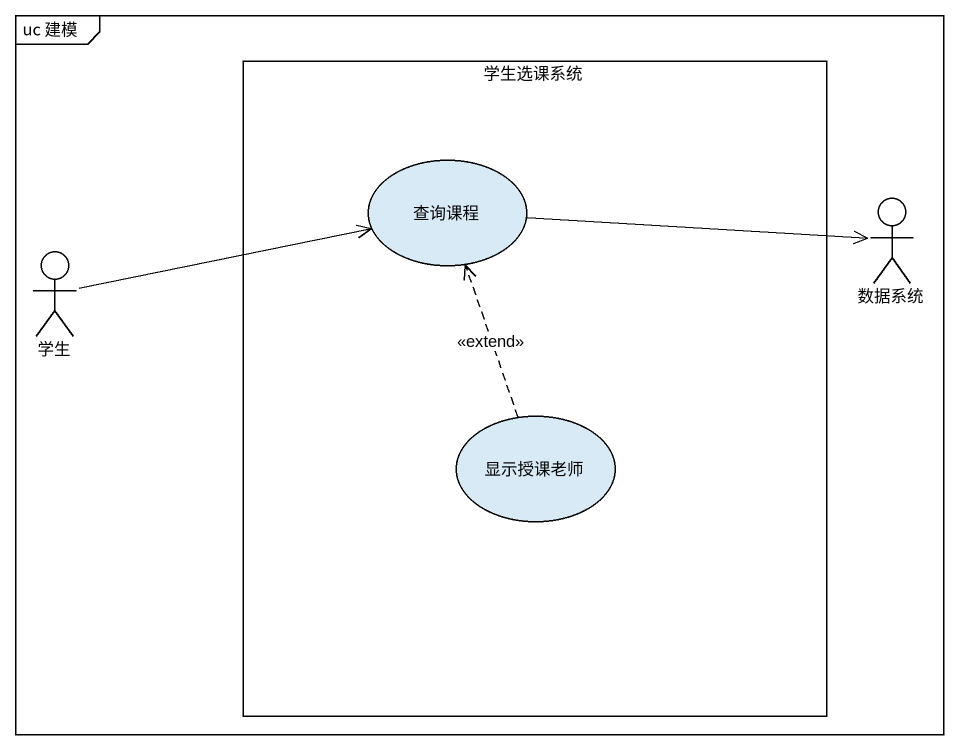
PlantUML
@startuml
mainframe uc 建模
rectangle 学生选课系统 {
  usecase 查询课程
  usecase 显示授课老师
}
actor 学生
actor 数据系统
查询课程 -right-> 数据系统
学生 -right-> 查询课程
显示授课老师 .up.> 查询课程 : <<extend>>
@enduml
